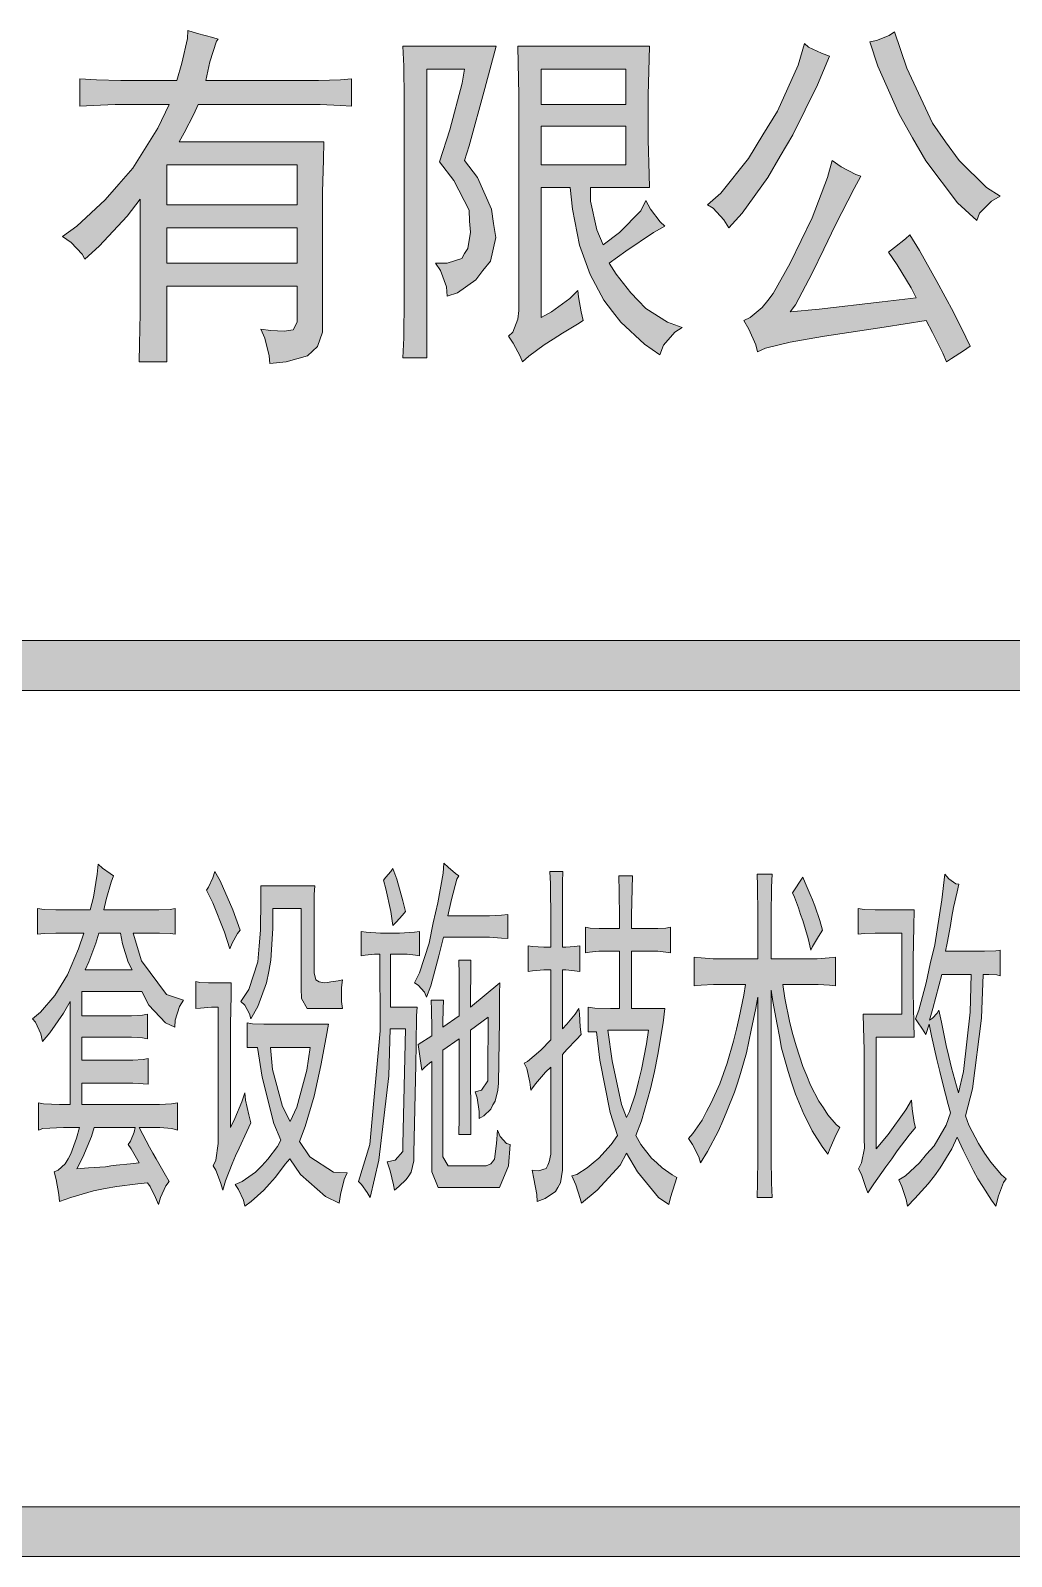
# Model space of a CAD drawing. Header units: millimetres. Extents: x 0 to 414, y 0 to 292.
# Drawn here: x 388.89 to 397.25, y 52.24 to 65.24 of the extents above; entities that cross this region are included whole.
import ezdxf

# ---------------------------------------------------------------- set-up
doc = ezdxf.new("R2010")
doc.units = ezdxf.units.MM

msp = doc.modelspace()

# ---------------------------------------------------------------- hatches: boundary and pattern name
h = msp.add_hatch(color=0)
h.paths.add_polyline_path([(389.163278, 63.482361), (389.28675, 63.570556), (389.526639, 63.792806), (389.643056, 63.926861), (389.763, 64.064444), (389.974667, 64.403111), (390.073444, 64.604194), (389.688917, 64.604194), (389.611306, 64.604194), (389.424333, 64.597139), (389.311444, 64.590083), (389.311444, 64.822917), (389.452556, 64.815861), (389.660694, 64.808806), (389.73125, 64.808806), (390.136944, 64.808806), (390.179278, 64.956972), (390.228667, 65.168639), (390.232194, 65.235667), (390.313333, 65.210972), (390.443861, 65.175694), (390.489722, 65.161583), (390.475611, 65.143944), (390.419167, 64.967556), (390.383889, 64.808806), (391.251722, 64.808806), (391.343444, 64.808806), (391.530417, 64.815861), (391.625667, 64.822917), (391.625667, 64.590083), (391.530417, 64.597139), (391.357556, 64.604194), (391.283472, 64.604194), (390.320389, 64.604194), (390.281583, 64.523056), (390.200444, 64.364306), (390.158111, 64.286694), (391.389306, 64.286694), (391.385778, 64.135), (391.378722, 63.859833), (391.378722, 63.739889), (391.378722, 62.752111), (391.378722, 62.667444), (391.336389, 62.543972), (391.294056, 62.505167), (391.251722, 62.466361), (391.068278, 62.413444), (390.930694, 62.399333), (390.923639, 62.466361), (390.888361, 62.614528), (390.853083, 62.692139), (390.934222, 62.681556), (391.054167, 62.6745), (391.089444, 62.681556), (391.12825, 62.685083), (391.163528, 62.752111), (391.163528, 62.815611), (391.163528, 63.059028), (390.052278, 63.059028), (390.052278, 62.413444), (389.815917, 62.413444), (389.819444, 62.565139), (389.8265, 62.826194), (389.8265, 62.935556), (389.8265, 63.799861), (389.713611, 63.655222), (389.47725, 63.397694), (389.353778, 63.288333), (389.332611, 63.330667), (389.237361, 63.429444)])
h.paths.add_polyline_path([(391.163528, 63.750472), (391.163528, 64.092667), (390.052278, 64.092667), (390.052278, 63.750472)])
h.paths.add_polyline_path([(391.163528, 63.253056), (391.163528, 63.556444), (390.052278, 63.556444), (390.052278, 63.253056)])
h = msp.add_hatch(color=0)
h.dxf.hatch_style = 2
h.paths.add_polyline_path([(395.696722, 65.016944), (395.594417, 64.773528), (395.38275, 64.346667), (395.276917, 64.16675), (395.171083, 63.983306), (394.952361, 63.679917), (394.839472, 63.556444), (394.797139, 63.623472), (394.705417, 63.72225), (394.656028, 63.750472), (394.768917, 63.84925), (395.005278, 64.145583), (395.12875, 64.346667), (395.252222, 64.54775), (395.428611, 64.939333), (395.481528, 65.126306), (395.516806, 65.094556), (395.626167, 65.041639)])
h = msp.add_hatch(color=0)
h.dxf.hatch_style = 2
h.paths.add_polyline_path([(396.250583, 65.225083), (396.352889, 64.914639), (396.571611, 64.445444), (396.6845, 64.286694), (396.800917, 64.127944), (397.03375, 63.898639), (397.150167, 63.824556), (397.076083, 63.782222), (396.973778, 63.679917), (396.949083, 63.616417), (396.786806, 63.768111), (396.515167, 64.124417), (396.402278, 64.321972), (396.289389, 64.523056), (396.105944, 64.932278), (396.038917, 65.140417), (396.095361, 65.151), (396.204722, 65.193333)])
h = msp.add_hatch(color=0)
h.dxf.hatch_style = 2
h.paths.add_polyline_path([(392.856861, 65.101611), (392.761611, 64.741778), (392.627556, 64.254944), (392.58875, 64.127944), (392.698111, 63.983306), (392.818056, 63.715194), (392.835694, 63.591722), (392.853333, 63.471778), (392.807472, 63.270694), (392.743972, 63.193083), (392.684, 63.111944), (392.528778, 63.002583), (392.440583, 62.974361), (392.433528, 63.051972), (392.384139, 63.193083), (392.341806, 63.253056), (392.440583, 63.253056), (392.564056, 63.295389), (392.58875, 63.337722), (392.616972, 63.380056), (392.638139, 63.517639), (392.631083, 63.612889), (392.627556, 63.704611), (392.497028, 63.958611), (392.373556, 64.117361), (392.46175, 64.389), (392.567583, 64.787639), (392.58875, 64.907583), (392.267722, 64.907583), (392.267722, 62.448722), (392.063111, 62.448722), (392.070167, 62.618056), (392.073694, 62.953194), (392.073694, 63.119), (392.073694, 64.544222), (392.073694, 64.653583), (392.070167, 64.932278), (392.063111, 65.101611)])
h = msp.add_hatch(color=0)
h.paths.add_polyline_path([(394.162139, 65.101611), (394.158611, 64.99225), (394.151556, 64.688861), (394.151556, 64.494833), (394.151556, 64.304333), (394.158611, 64.008), (394.162139, 63.898639), (393.661194, 63.898639), (393.661194, 63.782222), (393.714111, 63.538806), (393.767028, 63.411806), (393.908139, 63.514111), (394.088056, 63.701083), (394.130389, 63.789278), (394.172722, 63.715194), (394.253861, 63.605833), (394.292667, 63.570556), (394.197417, 63.514111), (393.961056, 63.355361), (393.819944, 63.253056), (393.879917, 63.161333), (394.003389, 63.002583), (394.066889, 62.935556), (394.130389, 62.868528), (394.317361, 62.752111), (394.440833, 62.70625), (394.377333, 62.667444), (394.282083, 62.554556), (394.250333, 62.473417), (394.119806, 62.565139), (393.918722, 62.752111), (393.848167, 62.843833), (393.774083, 62.939083), (393.657667, 63.157806), (393.611806, 63.281278), (393.565944, 63.408278), (393.505972, 63.715194), (393.488333, 63.898639), (393.241389, 63.898639), (393.241389, 62.790917), (393.329583, 62.840306), (393.484806, 62.953194), (393.551833, 63.020222), (393.558889, 62.967306), (393.580056, 62.840306), (393.597694, 62.766222), (393.548306, 62.734472), (393.421306, 62.656861), (393.343694, 62.607472), (393.266083, 62.558083), (393.135556, 62.462833), (393.082639, 62.413444), (393.061472, 62.462833), (393.0015, 62.572194), (392.962694, 62.632167), (392.997972, 62.667444), (393.040306, 62.776806), (393.050889, 62.850889), (393.050889, 64.565389), (393.050889, 64.688861), (393.043833, 64.956972), (393.040306, 65.101611)])
h.paths.add_polyline_path([(393.961056, 64.092667), (393.961056, 64.42075), (393.241389, 64.42075), (393.241389, 64.092667)])
h.paths.add_polyline_path([(393.961056, 64.604194), (393.961056, 64.907583), (393.241389, 64.907583), (393.241389, 64.604194)])
h = msp.add_hatch(color=0)
h.dxf.hatch_style = 2
h.paths.add_polyline_path([(396.434028, 62.96025), (396.391694, 63.044917), (396.27175, 63.238944), (396.197667, 63.348306), (396.250583, 63.387111), (396.342306, 63.461194), (396.381111, 63.496472), (396.46225, 63.362417), (396.610417, 63.097833), (396.680972, 62.967306), (396.751528, 62.836778), (396.857361, 62.625111), (396.892639, 62.5475), (396.836194, 62.508694), (396.733889, 62.441667), (396.691556, 62.413444), (396.659806, 62.487528), (396.571611, 62.663917), (396.518694, 62.766222), (396.162389, 62.709778), (395.654389, 62.632167), (395.506222, 62.607472), (395.361583, 62.582778), (395.149917, 62.529861), (395.082889, 62.498111), (395.068778, 62.558083), (395.008806, 62.692139), (394.966472, 62.766222), (395.019389, 62.790917), (395.121694, 62.875583), (395.171083, 62.935556), (395.216944, 62.995528), (395.361583, 63.253056), (395.453306, 63.447083), (395.548556, 63.641111), (395.679083, 63.983306), (395.717889, 64.127944), (395.7955, 64.075028), (395.918972, 64.008), (395.961306, 63.993889), (395.904861, 63.891583), (395.746111, 63.581139), (395.647333, 63.373), (395.548556, 63.168389), (395.407444, 62.900278), (395.361583, 62.840306), (395.608528, 62.861472), (396.14475, 62.924972)])
h = msp.add_hatch(color=0)
h.dxf.hatch_style = 2
h.paths.add_polyline_path([(355.134333, 59.615917), (355.134333, 60.03925), (404.410333, 60.03925), (404.410333, 59.615917)])
h = msp.add_hatch(color=0)
h.paths.add_polyline_path([(389.597194, 58.035472), (389.579556, 57.982556), (389.537222, 57.834389), (389.516056, 57.746194), (389.935861, 57.746194), (389.98525, 57.746194), (390.0805, 57.749722), (390.122833, 57.756778), (390.122833, 57.538056), (390.084028, 57.545111), (389.988778, 57.548639), (389.935861, 57.548639), (389.766528, 57.548639), (389.837083, 57.312278), (390.04875, 57.026528), (390.193389, 56.977139), (390.161639, 56.924222), (390.122833, 56.807806), (390.119306, 56.747833), (390.041694, 56.783111), (389.900583, 56.934806), (389.840611, 57.051222), (389.329083, 57.051222), (389.329083, 56.843083), (389.706556, 56.843083), (389.752417, 56.843083), (389.844139, 56.850139), (389.886472, 56.857194), (389.886472, 56.649056), (389.844139, 56.656111), (389.752417, 56.663167), (389.706556, 56.663167), (389.329083, 56.663167), (389.329083, 56.465611), (389.717139, 56.465611), (389.763, 56.465611), (389.851194, 56.472667), (389.893528, 56.479722), (389.893528, 56.261), (389.851194, 56.264528), (389.763, 56.271583), (389.717139, 56.271583), (389.329083, 56.271583), (389.329083, 56.088139), (389.942917, 56.088139), (389.988778, 56.088139), (390.091083, 56.095194), (390.144, 56.10225), (390.144, 55.869417), (390.094611, 55.883528), (389.992306, 55.894111), (389.942917, 55.894111), (389.815917, 55.894111), (389.847667, 55.834139), (389.904111, 55.724778), (389.932333, 55.675389), (389.960556, 55.626), (390.031111, 55.506056), (390.073444, 55.431972), (390.045222, 55.396694), (389.999361, 55.297917), (389.981722, 55.237944), (389.957028, 55.297917), (389.911167, 55.389639), (389.886472, 55.421389), (389.805333, 55.414333), (389.625417, 55.389639), (389.526639, 55.372), (389.427861, 55.354361), (389.233833, 55.297917), (389.138583, 55.262639), (389.131528, 55.322611), (389.110361, 55.449611), (389.092722, 55.516639), (389.128, 55.53075), (389.187972, 55.583667), (389.212667, 55.626), (389.233833, 55.668333), (389.283222, 55.802389), (389.307917, 55.894111), (389.173861, 55.894111), (388.997472, 55.883528), (388.958667, 55.869417), (388.958667, 56.10225), (389.001, 56.095194), (389.138583, 56.088139), (389.230306, 56.088139), (389.230306, 56.966556), (389.173861, 56.867778), (389.057444, 56.698444), (388.993944, 56.624361), (388.979833, 56.691389), (388.933972, 56.790167), (388.909278, 56.818389), (388.976306, 56.874833), (389.099778, 57.015944), (389.152694, 57.104139), (389.205611, 57.192333), (389.300861, 57.414583), (389.346722, 57.548639), (389.152694, 57.548639), (389.106833, 57.548639), (389.008056, 57.545111), (388.951611, 57.538056), (388.951611, 57.756778), (389.008056, 57.749722), (389.106833, 57.746194), (389.152694, 57.746194), (389.399639, 57.746194), (389.427861, 57.855556), (389.459611, 58.049583), (389.466667, 58.13425), (389.505472, 58.1025), (389.568972, 58.056639)])
h.paths.add_polyline_path([(389.28675, 55.541333), (389.385528, 55.548389), (389.530167, 55.558972), (389.576028, 55.566028), (389.621889, 55.573083), (389.741833, 55.583667), (389.815917, 55.590722), (389.79475, 55.633056), (389.748889, 55.710667), (389.724194, 55.749472), (389.741833, 55.777694), (389.773583, 55.851778), (389.784167, 55.894111), (389.434917, 55.894111), (389.410222, 55.8165), (389.336139, 55.640111)])
h.paths.add_polyline_path([(389.755944, 57.234667), (389.724194, 57.301694), (389.674806, 57.456917), (389.657167, 57.548639), (389.473722, 57.548639), (389.449028, 57.463972), (389.389056, 57.305222), (389.357306, 57.234667)])
h = msp.add_hatch(color=0)
h.dxf.hatch_style = 2
h.paths.add_polyline_path([(391.978444, 58.098972), (392.010194, 58.00725), (392.063111, 57.823806), (392.084278, 57.732083), (392.059583, 57.700333), (392.006667, 57.640361), (391.978444, 57.612139), (391.960806, 57.732083), (391.918472, 57.926111), (391.897306, 58.000194), (391.918472, 58.024889), (391.960806, 58.074278)])
h = msp.add_hatch(color=0)
h.dxf.hatch_style = 2
h.paths.add_polyline_path([(392.539361, 58.035472), (392.521722, 58.00725), (392.475861, 57.834389), (392.444111, 57.696806), (392.751028, 57.696806), (392.800417, 57.696806), (392.902722, 57.700333), (392.955639, 57.707389), (392.955639, 57.502778), (392.902722, 57.506306), (392.800417, 57.513361), (392.751028, 57.513361), (392.408833, 57.513361), (392.370028, 57.354611), (392.299472, 57.100611), (392.264194, 57.001833), (392.246556, 57.044167), (392.193639, 57.104139), (392.161889, 57.125306), (392.204222, 57.209972), (392.285361, 57.463972), (392.320639, 57.636833), (392.359444, 57.806167), (392.405306, 58.060167), (392.412361, 58.144833), (392.447639, 58.109556), (392.511139, 58.056639)])
h = msp.add_hatch(color=0)
h.dxf.hatch_style = 2
h.paths.add_polyline_path([(390.4615, 58.074278), (390.507361, 57.993139), (390.613194, 57.746194), (390.676694, 57.573333), (390.655528, 57.545111), (390.609667, 57.463972), (390.5885, 57.414583), (390.542639, 57.555694), (390.443861, 57.806167), (390.390944, 57.915528), (390.408583, 57.940222), (390.443861, 58.017833)])
h = msp.add_hatch(color=0)
h.dxf.hatch_style = 2
h.paths.add_polyline_path([(393.562417, 56.906583), (393.565944, 56.860722), (393.573, 56.751361), (393.580056, 56.684333), (393.54125, 56.642), (393.460111, 56.557333), (393.421306, 56.515), (393.421306, 55.601306), (393.421306, 55.53075), (393.403667, 55.421389), (393.3825, 55.382583), (393.361333, 55.347306), (393.273139, 55.287333), (393.206111, 55.262639), (393.202583, 55.322611), (393.177889, 55.456667), (393.163778, 55.53075), (393.216694, 55.523694), (393.283722, 55.544861), (393.297833, 55.573083), (393.308417, 55.601306), (393.322528, 55.664806), (393.322528, 55.700083), (393.322528, 56.405639), (393.276667, 56.363306), (393.192, 56.264528), (393.153194, 56.211611), (393.142611, 56.278639), (393.117917, 56.395056), (393.09675, 56.440917), (393.124972, 56.455028), (393.237861, 56.550278), (393.322528, 56.638472), (393.322528, 57.234667), (393.262556, 57.234667), (393.167306, 57.227611), (393.1285, 57.220556), (393.1285, 57.439278), (393.167306, 57.43575), (393.262556, 57.428694), (393.322528, 57.428694), (393.322528, 57.647417), (393.319, 57.968444), (393.315472, 58.074278), (393.424833, 58.074278), (393.421306, 57.982556), (393.421306, 57.658), (393.421306, 57.428694), (393.449528, 57.428694), (393.523611, 57.43575), (393.569472, 57.439278), (393.569472, 57.220556), (393.523611, 57.227611), (393.449528, 57.234667), (393.421306, 57.234667), (393.421306, 56.733722), (393.460111, 56.772528), (393.530667, 56.857194)])
h = msp.add_hatch(color=0)
h.paths.add_polyline_path([(393.640028, 56.917167), (393.696472, 56.910111), (393.830528, 56.906583), (393.908139, 56.906583), (393.908139, 57.393417), (393.781139, 57.393417), (393.73175, 57.393417), (393.650611, 57.386361), (393.618861, 57.379306), (393.618861, 57.598028), (393.657667, 57.590972), (393.735278, 57.587444), (393.770556, 57.587444), (393.908139, 57.587444), (393.908139, 57.679167), (393.904611, 57.901417), (393.901083, 58.035472), (394.0175, 58.035472), (394.013972, 57.926111), (394.010444, 57.700333), (394.010444, 57.587444), (394.204472, 57.587444), (394.232694, 57.587444), (394.30325, 57.590972), (394.342056, 57.598028), (394.342056, 57.379306), (394.30325, 57.386361), (394.232694, 57.393417), (394.204472, 57.393417), (394.010444, 57.393417), (394.010444, 56.906583), (394.292667, 56.906583), (394.278556, 56.783111), (394.232694, 56.515), (394.204472, 56.370361), (394.172722, 56.222194), (394.095111, 55.950556), (394.045722, 55.823556), (394.088056, 55.749472), (394.179778, 55.633056), (394.225639, 55.590722), (394.2715, 55.548389), (394.356167, 55.488417), (394.394972, 55.46725), (394.377333, 55.414333), (394.342056, 55.297917), (394.327944, 55.237944), (394.23975, 55.297917), (394.059833, 55.516639), (393.968111, 55.675389), (393.911667, 55.573083), (393.717639, 55.357889), (393.583583, 55.248528), (393.573, 55.287333), (393.534194, 55.40375), (393.502444, 55.481361), (393.544778, 55.491944), (393.632972, 55.548389), (393.682361, 55.590722), (393.73175, 55.633056), (393.837583, 55.749472), (393.8905, 55.823556), (393.827, 56.021111), (393.738806, 56.465611), (393.710583, 56.709028), (393.640028, 56.709028)])
h.paths.add_polyline_path([(393.809361, 56.723139), (393.844639, 56.462083), (393.925778, 56.088139), (393.968111, 55.978778), (393.992806, 56.028167), (394.042194, 56.179861), (394.070417, 56.285694), (394.095111, 56.388), (394.137444, 56.606722), (394.155083, 56.723139)])
h = msp.add_hatch(color=0)
h.dxf.hatch_style = 2
h.paths.add_polyline_path([(395.086417, 57.329917), (395.086417, 57.56275), (395.086417, 57.707389), (395.082889, 57.950806), (395.079361, 58.049583), (395.206361, 58.049583), (395.202833, 57.940222), (395.199306, 57.696806), (395.199306, 57.56275), (395.199306, 57.329917), (395.545028, 57.329917), (395.590889, 57.329917), (395.693194, 57.336972), (395.746111, 57.344028), (395.746111, 57.100611), (395.696722, 57.104139), (395.597944, 57.111194), (395.552083, 57.111194), (395.298083, 57.111194), (395.315722, 56.994778), (395.358056, 56.783111), (395.38275, 56.684333), (395.410972, 56.589083), (395.467417, 56.412694), (395.502694, 56.331556), (395.534444, 56.253944), (395.605, 56.116361), (395.643806, 56.059917), (395.682611, 55.999944), (395.753167, 55.918806), (395.784917, 55.894111), (395.753167, 55.834139), (395.70025, 55.717722), (395.682611, 55.664806), (395.633222, 55.731833), (395.548556, 55.865889), (395.513278, 55.936444), (395.478, 56.007), (395.407444, 56.176333), (395.375694, 56.271583), (395.343944, 56.370361), (395.2875, 56.567917), (395.269861, 56.666694), (395.248694, 56.769), (395.213417, 56.966556), (395.199306, 57.061806), (395.199306, 55.724778), (395.199306, 55.633056), (395.202833, 55.421389), (395.206361, 55.297917), (395.079361, 55.297917), (395.082889, 55.421389), (395.086417, 55.633056), (395.086417, 55.724778), (395.086417, 57.001833), (395.068778, 56.910111), (395.029972, 56.723139), (395.008806, 56.624361), (394.987639, 56.529111), (394.93825, 56.352722), (394.913556, 56.271583), (394.885333, 56.193972), (394.821833, 56.031694), (394.786556, 55.950556), (394.751278, 55.865889), (394.656028, 55.6895), (394.596056, 55.590722), (394.581944, 55.643639), (394.529028, 55.749472), (394.49375, 55.798861), (394.532556, 55.841194), (394.610167, 55.954083), (394.648972, 56.028167), (394.687778, 56.10225), (394.761861, 56.264528), (394.793611, 56.352722), (394.825361, 56.440917), (394.878278, 56.627889), (394.902972, 56.730194), (394.927667, 56.828972), (394.966472, 57.019472), (394.980583, 57.111194), (394.751278, 57.111194), (394.708944, 57.111194), (394.603111, 57.104139), (394.543139, 57.100611), (394.543139, 57.344028), (394.603111, 57.336972), (394.705417, 57.329917), (394.744222, 57.329917)])
h = msp.add_hatch(color=0)
h.dxf.hatch_style = 2
h.paths.add_polyline_path([(395.467417, 58.024889), (395.488583, 57.9755), (395.530917, 57.876722), (395.552083, 57.830861), (395.569722, 57.781472), (395.612056, 57.654472), (395.63675, 57.573333), (395.601472, 57.520417), (395.552083, 57.43575), (395.537972, 57.404), (395.513278, 57.502778), (395.467417, 57.654472), (395.449778, 57.707389), (395.432139, 57.763833), (395.396861, 57.855556), (395.379222, 57.890833)])
h = msp.add_hatch(color=0)
h.paths.add_polyline_path([(396.853833, 55.992889), (396.882056, 55.91175), (396.963194, 55.756528), (397.016111, 55.675389), (397.069028, 55.597778), (397.16075, 55.488417), (397.199556, 55.456667), (397.178389, 55.424917), (397.136056, 55.312028), (397.111361, 55.223833), (397.076083, 55.273222), (397.002, 55.389639), (396.959667, 55.456667), (396.920861, 55.523694), (396.832667, 55.700083), (396.783278, 55.809444), (396.737417, 55.710667), (396.638639, 55.548389), (396.58925, 55.481361), (396.536333, 55.414333), (396.423444, 55.287333), (396.359944, 55.223833), (396.349361, 55.280278), (396.310556, 55.389639), (396.285861, 55.446083), (396.342306, 55.481361), (396.46225, 55.590722), (396.522222, 55.664806), (396.585722, 55.735361), (396.688028, 55.91175), (396.726833, 56.017583), (396.705667, 56.088139), (396.659806, 56.264528), (396.635111, 56.370361), (396.610417, 56.472667), (396.564556, 56.67375), (396.543389, 56.772528), (396.515167, 56.684333), (396.486944, 56.730194), (396.444611, 56.793694), (396.426972, 56.818389), (396.455194, 56.892472), (396.518694, 57.125306), (396.553972, 57.287583), (396.592778, 57.449861), (396.65275, 57.830861), (396.677444, 58.049583), (396.712722, 58.010778), (396.772694, 57.968444), (396.797389, 57.964917), (396.783278, 57.901417), (396.751528, 57.767361), (396.737417, 57.68975), (396.726833, 57.612139), (396.698611, 57.463972), (396.6845, 57.393417), (396.959667, 57.393417), (397.016111, 57.393417), (397.111361, 57.396944), (397.150167, 57.404), (397.150167, 57.185278), (397.121944, 57.192333), (397.051389, 57.195861), (397.005528, 57.195861), (396.991417, 56.825444), (396.913806, 56.222194)])
h.paths.add_polyline_path([(396.546917, 56.807806), (396.571611, 56.825444), (396.613944, 56.867778), (396.628056, 56.892472), (396.649222, 56.790167), (396.688028, 56.592611), (396.712722, 56.497361), (396.733889, 56.402111), (396.776222, 56.246889), (396.793861, 56.186917), (396.836194, 56.370361), (396.892639, 56.874833), (396.903222, 57.195861), (396.65275, 57.195861), (396.628056, 57.100611), (396.575139, 56.906583)])
h = msp.add_hatch(color=0)
h.dxf.hatch_style = 2
h.paths.add_polyline_path([(391.294056, 56.906583), (391.248194, 56.906583), (391.198806, 56.99125), (391.195278, 57.075917), (391.195278, 57.756778), (390.955389, 57.756778), (390.955389, 57.587444), (390.93775, 57.319333), (390.920111, 57.220556), (390.902472, 57.125306), (390.828389, 56.924222), (390.768417, 56.818389), (390.757833, 56.860722), (390.7155, 56.934806), (390.68375, 56.966556), (390.750778, 57.068861), (390.828389, 57.305222), (390.838972, 57.439278), (390.849556, 57.573333), (390.853083, 57.830861), (390.853083, 57.950806), (391.311694, 57.950806), (391.308167, 57.876722), (391.308167, 57.696806), (391.308167, 57.587444), (391.308167, 57.259361), (391.308167, 57.209972), (391.322278, 57.15), (391.336389, 57.142944), (391.3505, 57.132361), (391.392833, 57.125306), (391.421056, 57.128833), (391.449278, 57.132361), (391.512778, 57.142944), (391.548056, 57.15), (391.541, 57.0865), (391.541, 56.966556), (391.548056, 56.906583)])
h = msp.add_hatch(color=0)
h.dxf.hatch_style = 2
h.paths.add_polyline_path([(396.416389, 57.746194), (396.412861, 57.605083), (396.409333, 57.326389), (396.409333, 57.185278), (396.409333, 57.044167), (396.412861, 56.783111), (396.416389, 56.663167), (396.091833, 56.663167), (396.091833, 55.710667), (396.194139, 55.834139), (396.345833, 56.042278), (396.395222, 56.126944), (396.39875, 56.052861), (396.416389, 55.936444), (396.426972, 55.894111), (396.374056, 55.827083), (396.27175, 55.693028), (396.225889, 55.626), (396.1765, 55.558972), (396.074194, 55.414333), (396.021278, 55.336722), (396.003639, 55.389639), (395.968361, 55.491944), (395.943667, 55.541333), (395.968361, 55.590722), (395.993056, 55.717722), (395.989528, 55.798861), (395.989528, 56.465611), (395.989528, 56.550278), (395.986, 56.747833), (395.982472, 56.857194), (396.310556, 56.857194), (396.310556, 57.548639), (396.130639, 57.548639), (396.084778, 57.548639), (395.989528, 57.545111), (395.940139, 57.538056), (395.940139, 57.756778), (395.989528, 57.749722), (396.084778, 57.746194), (396.130639, 57.746194)])
h = msp.add_hatch(color=0)
h.dxf.hatch_style = 2
h.paths.add_polyline_path([(392.204222, 57.354611), (392.168944, 57.361667), (392.098389, 57.368722), (392.063111, 57.368722), (391.957278, 57.368722), (391.957278, 56.917167), (392.183056, 56.917167), (392.179528, 56.843083), (392.176, 56.599667), (392.172472, 56.430333), (392.154833, 55.675389), (392.154833, 55.608361), (392.133667, 55.513111), (392.1125, 55.481361), (392.091333, 55.449611), (392.027833, 55.389639), (391.992556, 55.357889), (391.981972, 55.40375), (391.95375, 55.523694), (391.929056, 55.601306), (391.996083, 55.615417), (392.063111, 55.6895), (392.063111, 55.749472), (392.084278, 56.733722), (391.95375, 56.733722), (391.943167, 56.331556), (391.8585, 55.615417), (391.784417, 55.297917), (391.759722, 55.34025), (391.710333, 55.407278), (391.685639, 55.431972), (391.780889, 55.749472), (391.869083, 56.716083), (391.865556, 57.368722), (391.819694, 57.368722), (391.742083, 57.361667), (391.706806, 57.354611), (391.706806, 57.56275), (391.749139, 57.555694), (391.872611, 57.548639), (391.95375, 57.548639), (392.034889, 57.548639), (392.161889, 57.555694), (392.204222, 57.56275)])
h = msp.add_hatch(color=0)
h.dxf.hatch_style = 2
h.paths.add_polyline_path([(392.310056, 56.67375), (392.310056, 56.740778), (392.306528, 56.892472), (392.303, 56.977139), (392.408833, 56.977139), (392.405306, 56.899528), (392.401778, 56.783111), (392.401778, 56.747833), (392.542889, 56.843083), (392.542889, 56.9595), (392.542889, 57.195861), (392.539361, 57.319333), (392.641667, 57.319333), (392.641667, 57.209972), (392.638139, 57.008889), (392.638139, 56.917167), (392.888611, 57.125306), (392.885083, 57.033583), (392.885083, 56.874833), (392.885083, 56.807806), (392.878028, 56.271583), (392.870972, 56.211611), (392.849806, 56.116361), (392.828639, 56.084611), (392.811, 56.049333), (392.751028, 55.992889), (392.712222, 55.968194), (392.712222, 56.028167), (392.694583, 56.144583), (392.676944, 56.1975), (392.733389, 56.211611), (392.786306, 56.289222), (392.786306, 56.35625), (392.789833, 56.8325), (392.638139, 56.723139), (392.638139, 56.395056), (392.641667, 55.950556), (392.641667, 55.834139), (392.539361, 55.834139), (392.542889, 55.978778), (392.542889, 56.388), (392.542889, 56.649056), (392.401778, 56.550278), (392.401778, 55.724778), (392.401778, 55.643639), (392.447639, 55.566028), (392.4935, 55.566028), (392.7475, 55.566028), (392.772194, 55.566028), (392.811, 55.583667), (392.825111, 55.601306), (392.84275, 55.622472), (392.860389, 55.756528), (392.867444, 55.869417), (392.892139, 55.8165), (392.945056, 55.756528), (392.976806, 55.749472), (392.962694, 55.566028), (392.885083, 55.382583), (392.818056, 55.382583), (392.419417, 55.382583), (392.362972, 55.382583), (392.310056, 55.516639), (392.310056, 55.650694), (392.310056, 56.455028), (392.288889, 56.440917), (392.250083, 56.405639), (392.225389, 56.380944), (392.193639, 56.599667)])
h = msp.add_hatch(color=0)
h.dxf.hatch_style = 2
h.paths.add_polyline_path([(390.599083, 57.125306), (390.599083, 57.015944), (390.595556, 56.772528), (390.595556, 56.638472), (390.595556, 55.894111), (390.630833, 55.968194), (390.690806, 56.112833), (390.7155, 56.186917), (390.722556, 56.126944), (390.750778, 55.999944), (390.768417, 55.932917), (390.733139, 55.858833), (390.669639, 55.717722), (390.637889, 55.650694), (390.609667, 55.583667), (390.553222, 55.439028), (390.528528, 55.357889), (390.510889, 55.424917), (390.468556, 55.53075), (390.447389, 55.566028), (390.468556, 55.615417), (390.489722, 55.756528), (390.489722, 55.844722), (390.489722, 56.917167), (390.433278, 56.917167), (390.338028, 56.910111), (390.299222, 56.906583), (390.299222, 57.135889), (390.3345, 57.128833), (390.408583, 57.125306), (390.447389, 57.125306)])
h = msp.add_hatch(color=0)
h.paths.add_polyline_path([(390.736667, 56.783111), (390.782528, 56.776056), (390.877778, 56.772528), (390.934222, 56.772528), (391.428111, 56.772528), (391.410472, 56.663167), (391.364611, 56.41975), (391.336389, 56.289222), (391.308167, 56.158694), (391.230556, 55.901167), (391.181167, 55.774167), (391.269361, 55.643639), (391.470444, 55.513111), (391.586861, 55.506056), (391.562167, 55.449611), (391.530417, 55.322611), (391.519833, 55.248528), (391.403417, 55.304972), (391.19175, 55.491944), (391.100028, 55.626), (391.061222, 55.580139), (390.976556, 55.470778), (390.927167, 55.414333), (390.877778, 55.357889), (390.771944, 55.262639), (390.7155, 55.223833), (390.704917, 55.273222), (390.662583, 55.364944), (390.634361, 55.407278), (390.694333, 55.431972), (390.807222, 55.513111), (390.860139, 55.566028), (390.913056, 55.622472), (390.994194, 55.731833), (391.022417, 55.78475), (390.962444, 55.925861), (390.863667, 56.320972), (390.824861, 56.574972), (390.736667, 56.574972)])
h.paths.add_polyline_path([(391.103556, 55.9435), (391.16, 56.066972), (391.244667, 56.380944), (391.272889, 56.574972), (390.934222, 56.574972), (390.951861, 56.388), (391.036528, 56.0705)])
h = msp.add_hatch(color=0)
h.dxf.hatch_style = 2
h.paths.add_polyline_path([(354.957944, 52.239333), (354.957944, 52.662667), (404.237472, 52.662667), (404.237472, 52.239333)])

# ---------------------------------------------------------------- linework, layer by layer
at = {"color": 0, "lineweight": 0}
for points in [[(389.163278, 63.482361), (389.28675, 63.570556), (389.526639, 63.792806), (389.643056, 63.926861), (389.763, 64.064444), (389.974667, 64.403111), (390.073444, 64.604194), (389.688917, 64.604194), (389.611306, 64.604194), (389.424333, 64.597139), (389.311444, 64.590083), (389.311444, 64.822917), (389.452556, 64.815861), (389.660694, 64.808806), (389.73125, 64.808806), (390.136944, 64.808806), (390.179278, 64.956972), (390.228667, 65.168639), (390.232194, 65.235667), (390.313333, 65.210972), (390.443861, 65.175694), (390.489722, 65.161583), (390.475611, 65.143944), (390.419167, 64.967556), (390.383889, 64.808806), (391.251722, 64.808806), (391.343444, 64.808806), (391.530417, 64.815861), (391.625667, 64.822917), (391.625667, 64.590083), (391.530417, 64.597139), (391.357556, 64.604194), (391.283472, 64.604194), (390.320389, 64.604194), (390.281583, 64.523056), (390.200444, 64.364306), (390.158111, 64.286694), (391.389306, 64.286694), (391.385778, 64.135), (391.378722, 63.859833), (391.378722, 63.739889), (391.378722, 62.752111), (391.378722, 62.667444), (391.336389, 62.543972), (391.294056, 62.505167), (391.251722, 62.466361), (391.068278, 62.413444), (390.930694, 62.399333), (390.923639, 62.466361), (390.888361, 62.614528), (390.853083, 62.692139), (390.934222, 62.681556), (391.054167, 62.6745), (391.089444, 62.681556), (391.12825, 62.685083), (391.163528, 62.752111), (391.163528, 62.815611), (391.163528, 63.059028), (390.052278, 63.059028), (390.052278, 62.413444), (389.815917, 62.413444), (389.819444, 62.565139), (389.8265, 62.826194), (389.8265, 62.935556), (389.8265, 63.799861), (389.713611, 63.655222), (389.47725, 63.397694), (389.353778, 63.288333), (389.332611, 63.330667), (389.237361, 63.429444)], [(395.696722, 65.016944), (395.594417, 64.773528), (395.38275, 64.346667), (395.276917, 64.16675), (395.171083, 63.983306), (394.952361, 63.679917), (394.839472, 63.556444), (394.797139, 63.623472), (394.705417, 63.72225), (394.656028, 63.750472), (394.768917, 63.84925), (395.005278, 64.145583), (395.12875, 64.346667), (395.252222, 64.54775), (395.428611, 64.939333), (395.481528, 65.126306), (395.516806, 65.094556), (395.626167, 65.041639)], [(396.250583, 65.225083), (396.352889, 64.914639), (396.571611, 64.445444), (396.6845, 64.286694), (396.800917, 64.127944), (397.03375, 63.898639), (397.150167, 63.824556), (397.076083, 63.782222), (396.973778, 63.679917), (396.949083, 63.616417), (396.786806, 63.768111), (396.515167, 64.124417), (396.402278, 64.321972), (396.289389, 64.523056), (396.105944, 64.932278), (396.038917, 65.140417), (396.095361, 65.151), (396.204722, 65.193333)], [(392.856861, 65.101611), (392.761611, 64.741778), (392.627556, 64.254944), (392.58875, 64.127944), (392.698111, 63.983306), (392.818056, 63.715194), (392.835694, 63.591722), (392.853333, 63.471778), (392.807472, 63.270694), (392.743972, 63.193083), (392.684, 63.111944), (392.528778, 63.002583), (392.440583, 62.974361), (392.433528, 63.051972), (392.384139, 63.193083), (392.341806, 63.253056), (392.440583, 63.253056), (392.564056, 63.295389), (392.58875, 63.337722), (392.616972, 63.380056), (392.638139, 63.517639), (392.631083, 63.612889), (392.627556, 63.704611), (392.497028, 63.958611), (392.373556, 64.117361), (392.46175, 64.389), (392.567583, 64.787639), (392.58875, 64.907583), (392.267722, 64.907583), (392.267722, 62.448722), (392.063111, 62.448722), (392.070167, 62.618056), (392.073694, 62.953194), (392.073694, 63.119), (392.073694, 64.544222), (392.073694, 64.653583), (392.070167, 64.932278), (392.063111, 65.101611)], [(394.162139, 65.101611), (394.158611, 64.99225), (394.151556, 64.688861), (394.151556, 64.494833), (394.151556, 64.304333), (394.158611, 64.008), (394.162139, 63.898639), (393.661194, 63.898639), (393.661194, 63.782222), (393.714111, 63.538806), (393.767028, 63.411806), (393.908139, 63.514111), (394.088056, 63.701083), (394.130389, 63.789278), (394.172722, 63.715194), (394.253861, 63.605833), (394.292667, 63.570556), (394.197417, 63.514111), (393.961056, 63.355361), (393.819944, 63.253056), (393.879917, 63.161333), (394.003389, 63.002583), (394.066889, 62.935556), (394.130389, 62.868528), (394.317361, 62.752111), (394.440833, 62.70625), (394.377333, 62.667444), (394.282083, 62.554556), (394.250333, 62.473417), (394.119806, 62.565139), (393.918722, 62.752111), (393.848167, 62.843833), (393.774083, 62.939083), (393.657667, 63.157806), (393.611806, 63.281278), (393.565944, 63.408278), (393.505972, 63.715194), (393.488333, 63.898639), (393.241389, 63.898639), (393.241389, 62.790917), (393.329583, 62.840306), (393.484806, 62.953194), (393.551833, 63.020222), (393.558889, 62.967306), (393.580056, 62.840306), (393.597694, 62.766222), (393.548306, 62.734472), (393.421306, 62.656861), (393.343694, 62.607472), (393.266083, 62.558083), (393.135556, 62.462833), (393.082639, 62.413444), (393.061472, 62.462833), (393.0015, 62.572194), (392.962694, 62.632167), (392.997972, 62.667444), (393.040306, 62.776806), (393.050889, 62.850889), (393.050889, 64.565389), (393.050889, 64.688861), (393.043833, 64.956972), (393.040306, 65.101611)], [(393.961056, 64.604194), (393.961056, 64.907583), (393.241389, 64.907583), (393.241389, 64.604194)], [(393.961056, 64.092667), (393.961056, 64.42075), (393.241389, 64.42075), (393.241389, 64.092667)], [(391.163528, 63.750472), (391.163528, 64.092667), (390.052278, 64.092667), (390.052278, 63.750472)], [(396.434028, 62.96025), (396.391694, 63.044917), (396.27175, 63.238944), (396.197667, 63.348306), (396.250583, 63.387111), (396.342306, 63.461194), (396.381111, 63.496472), (396.46225, 63.362417), (396.610417, 63.097833), (396.680972, 62.967306), (396.751528, 62.836778), (396.857361, 62.625111), (396.892639, 62.5475), (396.836194, 62.508694), (396.733889, 62.441667), (396.691556, 62.413444), (396.659806, 62.487528), (396.571611, 62.663917), (396.518694, 62.766222), (396.162389, 62.709778), (395.654389, 62.632167), (395.506222, 62.607472), (395.361583, 62.582778), (395.149917, 62.529861), (395.082889, 62.498111), (395.068778, 62.558083), (395.008806, 62.692139), (394.966472, 62.766222), (395.019389, 62.790917), (395.121694, 62.875583), (395.171083, 62.935556), (395.216944, 62.995528), (395.361583, 63.253056), (395.453306, 63.447083), (395.548556, 63.641111), (395.679083, 63.983306), (395.717889, 64.127944), (395.7955, 64.075028), (395.918972, 64.008), (395.961306, 63.993889), (395.904861, 63.891583), (395.746111, 63.581139), (395.647333, 63.373), (395.548556, 63.168389), (395.407444, 62.900278), (395.361583, 62.840306), (395.608528, 62.861472), (396.14475, 62.924972)], [(391.163528, 63.253056), (391.163528, 63.556444), (390.052278, 63.556444), (390.052278, 63.253056)], [(355.134333, 59.615917), (355.134333, 60.03925), (404.410333, 60.03925), (404.410333, 59.615917)], [(389.597194, 58.035472), (389.579556, 57.982556), (389.537222, 57.834389), (389.516056, 57.746194), (389.935861, 57.746194), (389.98525, 57.746194), (390.0805, 57.749722), (390.122833, 57.756778), (390.122833, 57.538056), (390.084028, 57.545111), (389.988778, 57.548639), (389.935861, 57.548639), (389.766528, 57.548639), (389.837083, 57.312278), (390.04875, 57.026528), (390.193389, 56.977139), (390.161639, 56.924222), (390.122833, 56.807806), (390.119306, 56.747833), (390.041694, 56.783111), (389.900583, 56.934806), (389.840611, 57.051222), (389.329083, 57.051222), (389.329083, 56.843083), (389.706556, 56.843083), (389.752417, 56.843083), (389.844139, 56.850139), (389.886472, 56.857194), (389.886472, 56.649056), (389.844139, 56.656111), (389.752417, 56.663167), (389.706556, 56.663167), (389.329083, 56.663167), (389.329083, 56.465611), (389.717139, 56.465611), (389.763, 56.465611), (389.851194, 56.472667), (389.893528, 56.479722), (389.893528, 56.261), (389.851194, 56.264528), (389.763, 56.271583), (389.717139, 56.271583), (389.329083, 56.271583), (389.329083, 56.088139), (389.942917, 56.088139), (389.988778, 56.088139), (390.091083, 56.095194), (390.144, 56.10225), (390.144, 55.869417), (390.094611, 55.883528), (389.992306, 55.894111), (389.942917, 55.894111), (389.815917, 55.894111), (389.847667, 55.834139), (389.904111, 55.724778), (389.932333, 55.675389), (389.960556, 55.626), (390.031111, 55.506056), (390.073444, 55.431972), (390.045222, 55.396694), (389.999361, 55.297917), (389.981722, 55.237944), (389.957028, 55.297917), (389.911167, 55.389639), (389.886472, 55.421389), (389.805333, 55.414333), (389.625417, 55.389639), (389.526639, 55.372), (389.427861, 55.354361), (389.233833, 55.297917), (389.138583, 55.262639), (389.131528, 55.322611), (389.110361, 55.449611), (389.092722, 55.516639), (389.128, 55.53075), (389.187972, 55.583667), (389.212667, 55.626), (389.233833, 55.668333), (389.283222, 55.802389), (389.307917, 55.894111), (389.173861, 55.894111), (388.997472, 55.883528), (388.958667, 55.869417), (388.958667, 56.10225), (389.001, 56.095194), (389.138583, 56.088139), (389.230306, 56.088139), (389.230306, 56.966556), (389.173861, 56.867778), (389.057444, 56.698444), (388.993944, 56.624361), (388.979833, 56.691389), (388.933972, 56.790167), (388.909278, 56.818389), (388.976306, 56.874833), (389.099778, 57.015944), (389.152694, 57.104139), (389.205611, 57.192333), (389.300861, 57.414583), (389.346722, 57.548639), (389.152694, 57.548639), (389.106833, 57.548639), (389.008056, 57.545111), (388.951611, 57.538056), (388.951611, 57.756778), (389.008056, 57.749722), (389.106833, 57.746194), (389.152694, 57.746194), (389.399639, 57.746194), (389.427861, 57.855556), (389.459611, 58.049583), (389.466667, 58.13425), (389.505472, 58.1025), (389.568972, 58.056639)], [(391.978444, 58.098972), (392.010194, 58.00725), (392.063111, 57.823806), (392.084278, 57.732083), (392.059583, 57.700333), (392.006667, 57.640361), (391.978444, 57.612139), (391.960806, 57.732083), (391.918472, 57.926111), (391.897306, 58.000194), (391.918472, 58.024889), (391.960806, 58.074278)], [(392.539361, 58.035472), (392.521722, 58.00725), (392.475861, 57.834389), (392.444111, 57.696806), (392.751028, 57.696806), (392.800417, 57.696806), (392.902722, 57.700333), (392.955639, 57.707389), (392.955639, 57.502778), (392.902722, 57.506306), (392.800417, 57.513361), (392.751028, 57.513361), (392.408833, 57.513361), (392.370028, 57.354611), (392.299472, 57.100611), (392.264194, 57.001833), (392.246556, 57.044167), (392.193639, 57.104139), (392.161889, 57.125306), (392.204222, 57.209972), (392.285361, 57.463972), (392.320639, 57.636833), (392.359444, 57.806167), (392.405306, 58.060167), (392.412361, 58.144833), (392.447639, 58.109556), (392.511139, 58.056639)], [(390.4615, 58.074278), (390.507361, 57.993139), (390.613194, 57.746194), (390.676694, 57.573333), (390.655528, 57.545111), (390.609667, 57.463972), (390.5885, 57.414583), (390.542639, 57.555694), (390.443861, 57.806167), (390.390944, 57.915528), (390.408583, 57.940222), (390.443861, 58.017833)], [(393.562417, 56.906583), (393.565944, 56.860722), (393.573, 56.751361), (393.580056, 56.684333), (393.54125, 56.642), (393.460111, 56.557333), (393.421306, 56.515), (393.421306, 55.601306), (393.421306, 55.53075), (393.403667, 55.421389), (393.3825, 55.382583), (393.361333, 55.347306), (393.273139, 55.287333), (393.206111, 55.262639), (393.202583, 55.322611), (393.177889, 55.456667), (393.163778, 55.53075), (393.216694, 55.523694), (393.283722, 55.544861), (393.297833, 55.573083), (393.308417, 55.601306), (393.322528, 55.664806), (393.322528, 55.700083), (393.322528, 56.405639), (393.276667, 56.363306), (393.192, 56.264528), (393.153194, 56.211611), (393.142611, 56.278639), (393.117917, 56.395056), (393.09675, 56.440917), (393.124972, 56.455028), (393.237861, 56.550278), (393.322528, 56.638472), (393.322528, 57.234667), (393.262556, 57.234667), (393.167306, 57.227611), (393.1285, 57.220556), (393.1285, 57.439278), (393.167306, 57.43575), (393.262556, 57.428694), (393.322528, 57.428694), (393.322528, 57.647417), (393.319, 57.968444), (393.315472, 58.074278), (393.424833, 58.074278), (393.421306, 57.982556), (393.421306, 57.658), (393.421306, 57.428694), (393.449528, 57.428694), (393.523611, 57.43575), (393.569472, 57.439278), (393.569472, 57.220556), (393.523611, 57.227611), (393.449528, 57.234667), (393.421306, 57.234667), (393.421306, 56.733722), (393.460111, 56.772528), (393.530667, 56.857194)], [(393.640028, 56.917167), (393.696472, 56.910111), (393.830528, 56.906583), (393.908139, 56.906583), (393.908139, 57.393417), (393.781139, 57.393417), (393.73175, 57.393417), (393.650611, 57.386361), (393.618861, 57.379306), (393.618861, 57.598028), (393.657667, 57.590972), (393.735278, 57.587444), (393.770556, 57.587444), (393.908139, 57.587444), (393.908139, 57.679167), (393.904611, 57.901417), (393.901083, 58.035472), (394.0175, 58.035472), (394.013972, 57.926111), (394.010444, 57.700333), (394.010444, 57.587444), (394.204472, 57.587444), (394.232694, 57.587444), (394.30325, 57.590972), (394.342056, 57.598028), (394.342056, 57.379306), (394.30325, 57.386361), (394.232694, 57.393417), (394.204472, 57.393417), (394.010444, 57.393417), (394.010444, 56.906583), (394.292667, 56.906583), (394.278556, 56.783111), (394.232694, 56.515), (394.204472, 56.370361), (394.172722, 56.222194), (394.095111, 55.950556), (394.045722, 55.823556), (394.088056, 55.749472), (394.179778, 55.633056), (394.225639, 55.590722), (394.2715, 55.548389), (394.356167, 55.488417), (394.394972, 55.46725), (394.377333, 55.414333), (394.342056, 55.297917), (394.327944, 55.237944), (394.23975, 55.297917), (394.059833, 55.516639), (393.968111, 55.675389), (393.911667, 55.573083), (393.717639, 55.357889), (393.583583, 55.248528), (393.573, 55.287333), (393.534194, 55.40375), (393.502444, 55.481361), (393.544778, 55.491944), (393.632972, 55.548389), (393.682361, 55.590722), (393.73175, 55.633056), (393.837583, 55.749472), (393.8905, 55.823556), (393.827, 56.021111), (393.738806, 56.465611), (393.710583, 56.709028), (393.640028, 56.709028)], [(395.086417, 57.329917), (395.086417, 57.56275), (395.086417, 57.707389), (395.082889, 57.950806), (395.079361, 58.049583), (395.206361, 58.049583), (395.202833, 57.940222), (395.199306, 57.696806), (395.199306, 57.56275), (395.199306, 57.329917), (395.545028, 57.329917), (395.590889, 57.329917), (395.693194, 57.336972), (395.746111, 57.344028), (395.746111, 57.100611), (395.696722, 57.104139), (395.597944, 57.111194), (395.552083, 57.111194), (395.298083, 57.111194), (395.315722, 56.994778), (395.358056, 56.783111), (395.38275, 56.684333), (395.410972, 56.589083), (395.467417, 56.412694), (395.502694, 56.331556), (395.534444, 56.253944), (395.605, 56.116361), (395.643806, 56.059917), (395.682611, 55.999944), (395.753167, 55.918806), (395.784917, 55.894111), (395.753167, 55.834139), (395.70025, 55.717722), (395.682611, 55.664806), (395.633222, 55.731833), (395.548556, 55.865889), (395.513278, 55.936444), (395.478, 56.007), (395.407444, 56.176333), (395.375694, 56.271583), (395.343944, 56.370361), (395.2875, 56.567917), (395.269861, 56.666694), (395.248694, 56.769), (395.213417, 56.966556), (395.199306, 57.061806), (395.199306, 55.724778), (395.199306, 55.633056), (395.202833, 55.421389), (395.206361, 55.297917), (395.079361, 55.297917), (395.082889, 55.421389), (395.086417, 55.633056), (395.086417, 55.724778), (395.086417, 57.001833), (395.068778, 56.910111), (395.029972, 56.723139), (395.008806, 56.624361), (394.987639, 56.529111), (394.93825, 56.352722), (394.913556, 56.271583), (394.885333, 56.193972), (394.821833, 56.031694), (394.786556, 55.950556), (394.751278, 55.865889), (394.656028, 55.6895), (394.596056, 55.590722), (394.581944, 55.643639), (394.529028, 55.749472), (394.49375, 55.798861), (394.532556, 55.841194), (394.610167, 55.954083), (394.648972, 56.028167), (394.687778, 56.10225), (394.761861, 56.264528), (394.793611, 56.352722), (394.825361, 56.440917), (394.878278, 56.627889), (394.902972, 56.730194), (394.927667, 56.828972), (394.966472, 57.019472), (394.980583, 57.111194), (394.751278, 57.111194), (394.708944, 57.111194), (394.603111, 57.104139), (394.543139, 57.100611), (394.543139, 57.344028), (394.603111, 57.336972), (394.705417, 57.329917), (394.744222, 57.329917)], [(395.467417, 58.024889), (395.488583, 57.9755), (395.530917, 57.876722), (395.552083, 57.830861), (395.569722, 57.781472), (395.612056, 57.654472), (395.63675, 57.573333), (395.601472, 57.520417), (395.552083, 57.43575), (395.537972, 57.404), (395.513278, 57.502778), (395.467417, 57.654472), (395.449778, 57.707389), (395.432139, 57.763833), (395.396861, 57.855556), (395.379222, 57.890833)], [(396.853833, 55.992889), (396.882056, 55.91175), (396.963194, 55.756528), (397.016111, 55.675389), (397.069028, 55.597778), (397.16075, 55.488417), (397.199556, 55.456667), (397.178389, 55.424917), (397.136056, 55.312028), (397.111361, 55.223833), (397.076083, 55.273222), (397.002, 55.389639), (396.959667, 55.456667), (396.920861, 55.523694), (396.832667, 55.700083), (396.783278, 55.809444), (396.737417, 55.710667), (396.638639, 55.548389), (396.58925, 55.481361), (396.536333, 55.414333), (396.423444, 55.287333), (396.359944, 55.223833), (396.349361, 55.280278), (396.310556, 55.389639), (396.285861, 55.446083), (396.342306, 55.481361), (396.46225, 55.590722), (396.522222, 55.664806), (396.585722, 55.735361), (396.688028, 55.91175), (396.726833, 56.017583), (396.705667, 56.088139), (396.659806, 56.264528), (396.635111, 56.370361), (396.610417, 56.472667), (396.564556, 56.67375), (396.543389, 56.772528), (396.515167, 56.684333), (396.486944, 56.730194), (396.444611, 56.793694), (396.426972, 56.818389), (396.455194, 56.892472), (396.518694, 57.125306), (396.553972, 57.287583), (396.592778, 57.449861), (396.65275, 57.830861), (396.677444, 58.049583), (396.712722, 58.010778), (396.772694, 57.968444), (396.797389, 57.964917), (396.783278, 57.901417), (396.751528, 57.767361), (396.737417, 57.68975), (396.726833, 57.612139), (396.698611, 57.463972), (396.6845, 57.393417), (396.959667, 57.393417), (397.016111, 57.393417), (397.111361, 57.396944), (397.150167, 57.404), (397.150167, 57.185278), (397.121944, 57.192333), (397.051389, 57.195861), (397.005528, 57.195861), (396.991417, 56.825444), (396.913806, 56.222194)], [(391.294056, 56.906583), (391.248194, 56.906583), (391.198806, 56.99125), (391.195278, 57.075917), (391.195278, 57.756778), (390.955389, 57.756778), (390.955389, 57.587444), (390.93775, 57.319333), (390.920111, 57.220556), (390.902472, 57.125306), (390.828389, 56.924222), (390.768417, 56.818389), (390.757833, 56.860722), (390.7155, 56.934806), (390.68375, 56.966556), (390.750778, 57.068861), (390.828389, 57.305222), (390.838972, 57.439278), (390.849556, 57.573333), (390.853083, 57.830861), (390.853083, 57.950806), (391.311694, 57.950806), (391.308167, 57.876722), (391.308167, 57.696806), (391.308167, 57.587444), (391.308167, 57.259361), (391.308167, 57.209972), (391.322278, 57.15), (391.336389, 57.142944), (391.3505, 57.132361), (391.392833, 57.125306), (391.421056, 57.128833), (391.449278, 57.132361), (391.512778, 57.142944), (391.548056, 57.15), (391.541, 57.0865), (391.541, 56.966556), (391.548056, 56.906583)], [(396.416389, 57.746194), (396.412861, 57.605083), (396.409333, 57.326389), (396.409333, 57.185278), (396.409333, 57.044167), (396.412861, 56.783111), (396.416389, 56.663167), (396.091833, 56.663167), (396.091833, 55.710667), (396.194139, 55.834139), (396.345833, 56.042278), (396.395222, 56.126944), (396.39875, 56.052861), (396.416389, 55.936444), (396.426972, 55.894111), (396.374056, 55.827083), (396.27175, 55.693028), (396.225889, 55.626), (396.1765, 55.558972), (396.074194, 55.414333), (396.021278, 55.336722), (396.003639, 55.389639), (395.968361, 55.491944), (395.943667, 55.541333), (395.968361, 55.590722), (395.993056, 55.717722), (395.989528, 55.798861), (395.989528, 56.465611), (395.989528, 56.550278), (395.986, 56.747833), (395.982472, 56.857194), (396.310556, 56.857194), (396.310556, 57.548639), (396.130639, 57.548639), (396.084778, 57.548639), (395.989528, 57.545111), (395.940139, 57.538056), (395.940139, 57.756778), (395.989528, 57.749722), (396.084778, 57.746194), (396.130639, 57.746194)], [(389.755944, 57.234667), (389.724194, 57.301694), (389.674806, 57.456917), (389.657167, 57.548639), (389.473722, 57.548639), (389.449028, 57.463972), (389.389056, 57.305222), (389.357306, 57.234667)], [(392.204222, 57.354611), (392.168944, 57.361667), (392.098389, 57.368722), (392.063111, 57.368722), (391.957278, 57.368722), (391.957278, 56.917167), (392.183056, 56.917167), (392.179528, 56.843083), (392.176, 56.599667), (392.172472, 56.430333), (392.154833, 55.675389), (392.154833, 55.608361), (392.133667, 55.513111), (392.1125, 55.481361), (392.091333, 55.449611), (392.027833, 55.389639), (391.992556, 55.357889), (391.981972, 55.40375), (391.95375, 55.523694), (391.929056, 55.601306), (391.996083, 55.615417), (392.063111, 55.6895), (392.063111, 55.749472), (392.084278, 56.733722), (391.95375, 56.733722), (391.943167, 56.331556), (391.8585, 55.615417), (391.784417, 55.297917), (391.759722, 55.34025), (391.710333, 55.407278), (391.685639, 55.431972), (391.780889, 55.749472), (391.869083, 56.716083), (391.865556, 57.368722), (391.819694, 57.368722), (391.742083, 57.361667), (391.706806, 57.354611), (391.706806, 57.56275), (391.749139, 57.555694), (391.872611, 57.548639), (391.95375, 57.548639), (392.034889, 57.548639), (392.161889, 57.555694), (392.204222, 57.56275)], [(392.310056, 56.67375), (392.310056, 56.740778), (392.306528, 56.892472), (392.303, 56.977139), (392.408833, 56.977139), (392.405306, 56.899528), (392.401778, 56.783111), (392.401778, 56.747833), (392.542889, 56.843083), (392.542889, 56.9595), (392.542889, 57.195861), (392.539361, 57.319333), (392.641667, 57.319333), (392.641667, 57.209972), (392.638139, 57.008889), (392.638139, 56.917167), (392.888611, 57.125306), (392.885083, 57.033583), (392.885083, 56.874833), (392.885083, 56.807806), (392.878028, 56.271583), (392.870972, 56.211611), (392.849806, 56.116361), (392.828639, 56.084611), (392.811, 56.049333), (392.751028, 55.992889), (392.712222, 55.968194), (392.712222, 56.028167), (392.694583, 56.144583), (392.676944, 56.1975), (392.733389, 56.211611), (392.786306, 56.289222), (392.786306, 56.35625), (392.789833, 56.8325), (392.638139, 56.723139), (392.638139, 56.395056), (392.641667, 55.950556), (392.641667, 55.834139), (392.539361, 55.834139), (392.542889, 55.978778), (392.542889, 56.388), (392.542889, 56.649056), (392.401778, 56.550278), (392.401778, 55.724778), (392.401778, 55.643639), (392.447639, 55.566028), (392.4935, 55.566028), (392.7475, 55.566028), (392.772194, 55.566028), (392.811, 55.583667), (392.825111, 55.601306), (392.84275, 55.622472), (392.860389, 55.756528), (392.867444, 55.869417), (392.892139, 55.8165), (392.945056, 55.756528), (392.976806, 55.749472), (392.962694, 55.566028), (392.885083, 55.382583), (392.818056, 55.382583), (392.419417, 55.382583), (392.362972, 55.382583), (392.310056, 55.516639), (392.310056, 55.650694), (392.310056, 56.455028), (392.288889, 56.440917), (392.250083, 56.405639), (392.225389, 56.380944), (392.193639, 56.599667)], [(396.546917, 56.807806), (396.571611, 56.825444), (396.613944, 56.867778), (396.628056, 56.892472), (396.649222, 56.790167), (396.688028, 56.592611), (396.712722, 56.497361), (396.733889, 56.402111), (396.776222, 56.246889), (396.793861, 56.186917), (396.836194, 56.370361), (396.892639, 56.874833), (396.903222, 57.195861), (396.65275, 57.195861), (396.628056, 57.100611), (396.575139, 56.906583)], [(390.599083, 57.125306), (390.599083, 57.015944), (390.595556, 56.772528), (390.595556, 56.638472), (390.595556, 55.894111), (390.630833, 55.968194), (390.690806, 56.112833), (390.7155, 56.186917), (390.722556, 56.126944), (390.750778, 55.999944), (390.768417, 55.932917), (390.733139, 55.858833), (390.669639, 55.717722), (390.637889, 55.650694), (390.609667, 55.583667), (390.553222, 55.439028), (390.528528, 55.357889), (390.510889, 55.424917), (390.468556, 55.53075), (390.447389, 55.566028), (390.468556, 55.615417), (390.489722, 55.756528), (390.489722, 55.844722), (390.489722, 56.917167), (390.433278, 56.917167), (390.338028, 56.910111), (390.299222, 56.906583), (390.299222, 57.135889), (390.3345, 57.128833), (390.408583, 57.125306), (390.447389, 57.125306)], [(390.736667, 56.783111), (390.782528, 56.776056), (390.877778, 56.772528), (390.934222, 56.772528), (391.428111, 56.772528), (391.410472, 56.663167), (391.364611, 56.41975), (391.336389, 56.289222), (391.308167, 56.158694), (391.230556, 55.901167), (391.181167, 55.774167), (391.269361, 55.643639), (391.470444, 55.513111), (391.586861, 55.506056), (391.562167, 55.449611), (391.530417, 55.322611), (391.519833, 55.248528), (391.403417, 55.304972), (391.19175, 55.491944), (391.100028, 55.626), (391.061222, 55.580139), (390.976556, 55.470778), (390.927167, 55.414333), (390.877778, 55.357889), (390.771944, 55.262639), (390.7155, 55.223833), (390.704917, 55.273222), (390.662583, 55.364944), (390.634361, 55.407278), (390.694333, 55.431972), (390.807222, 55.513111), (390.860139, 55.566028), (390.913056, 55.622472), (390.994194, 55.731833), (391.022417, 55.78475), (390.962444, 55.925861), (390.863667, 56.320972), (390.824861, 56.574972), (390.736667, 56.574972)], [(393.809361, 56.723139), (393.844639, 56.462083), (393.925778, 56.088139), (393.968111, 55.978778), (393.992806, 56.028167), (394.042194, 56.179861), (394.070417, 56.285694), (394.095111, 56.388), (394.137444, 56.606722), (394.155083, 56.723139)], [(391.103556, 55.9435), (391.16, 56.066972), (391.244667, 56.380944), (391.272889, 56.574972), (390.934222, 56.574972), (390.951861, 56.388), (391.036528, 56.0705)], [(389.28675, 55.541333), (389.385528, 55.548389), (389.530167, 55.558972), (389.576028, 55.566028), (389.621889, 55.573083), (389.741833, 55.583667), (389.815917, 55.590722), (389.79475, 55.633056), (389.748889, 55.710667), (389.724194, 55.749472), (389.741833, 55.777694), (389.773583, 55.851778), (389.784167, 55.894111), (389.434917, 55.894111), (389.410222, 55.8165), (389.336139, 55.640111)], [(354.957944, 52.239333), (354.957944, 52.662667), (404.237472, 52.662667), (404.237472, 52.239333)]]:
    msp.add_lwpolyline(points, close=True, dxfattribs=at)

doc.saveas('drawing.dxf')
